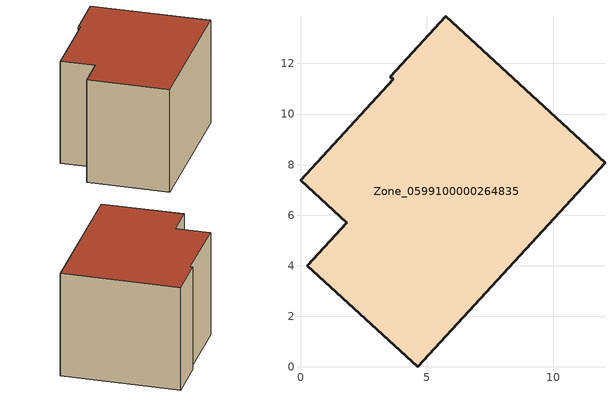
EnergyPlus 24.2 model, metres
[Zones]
Zone_0599100000264835
 floor ground (C_G): 5.74,13.88 12.04,8.08 4.63,0 0.27,4.01 1.83,5.71 0,7.39 3.67,11.37 3.55,11.48 z0
 wall outside (C_F): 12.04,8.08 5.74,13.88 3.55,11.48 3.67,11.37 0,7.39 1.83,5.71 0.27,4.01 4.63,0 12.04,8.08 z0:7.88
 roof outside (C_R): 4.63,0 12.04,8.08 5.74,13.88 3.55,11.48 3.67,11.37 0,7.39 1.83,5.71 0.27,4.01 z7.88
[BUILDING]
Pand.0599100000264835: North Axis=0; Terrain=City; Loads Convergence Tolerance Value=0.04; Temperature Convergence Tolerance Value=0.4; Solar Distribution=FullExterior; Maximum Number of Warmup Days=25; Minimum Number of Warmup Days=1
[Site:Location]
Rotterdam.The.Hague.AP_ZH_NLD Design_Conditions: Latitude=51.96; Longitude=4.45; Time Zone=1; Elevation=-4.5
[SITE:GROUNDTEMPERATURE:BUILDINGSURFACE]
18, 18, 18, 18, 18, 18, 18, 18, 18, 18, 18, 18
[MATERIAL] Thermal Absorptance=0.9; Solar Absorptance=0.7; Visible Absorptance=0.7
Name | Roughness | Thickness | Conductivity | Density | Specific Heat
G.TI.1975-1991 | MediumSmooth | 0.15 | 0.288461 | 540 | 1210
F.TI.1975-1991 | Rough | 0.3 | 0.230769 | 1920 | 840
R.TI.1975-1991 | MediumRough | 0.2 | 0.153846 | 1500 | 1000
[CONSTRUCTION]
C_G: G.TI.1975-1991
C_F: F.TI.1975-1991
C_R: R.TI.1975-1991
[ZONE]
Zone_0599100000264835: Type=1; Multiplier=1; Ceiling Height=Autocalculate; Volume=Autocalculate; Floor Area=autocalculate; Part of Total Floor Area=Yes
[ZONEINFILTRATION:DESIGNFLOWRATE]
Infil_Zone_0599100000264835: Zone or ZoneList or Space or SpaceList=Zone_0599100000264835; Schedule=AlwaysOn; Design Flow Rate Calculation Method=Flow/Area; Flow Rate per Floor Area=0.003; Constant Term Coefficient=1; Temperature Term Coefficient=0; Velocity Term Coefficient=0; Velocity Squared Term Coefficient=0
[HVACTEMPLATE:ZONE:IDEALLOADSAIRSYSTEM]
Zone_0599100000264835: Maximum Heating Supply Air Temperature=50; Minimum Cooling Supply Air Temperature=13; Maximum Heating Supply Air Humidity Ratio=0.0156; Minimum Cooling Supply Air Humidity Ratio=0.0077; Heating Limit=NoLimit; Cooling Limit=NoLimit; Dehumidification Control Type=ConstantSensibleHeatRatio; Cooling Sensible Heat Ratio=0.7; Dehumidification Setpoint=60; Humidification Control Type=None; Humidification Setpoint=30; Outdoor Air Method=None; Outdoor Air Flow Rate per Person=0.00944; Outdoor Air Flow Rate per Zone Floor Area=0; Outdoor Air Flow Rate per Zone=0; Demand Controlled Ventilation Type=None; Outdoor Air Economizer Type=NoEconomizer; Heat Recovery Type=None; Sensible Heat Recovery Effectiveness=0.7; Latent Heat Recovery Effectiveness=0.65
[ZONECONTROL:THERMOSTAT]
ThermostatControl_Zone_0599100000264835: Zone or ZoneList=Zone_0599100000264835; Control Type Schedule=DualSetpointControlType; Control 1=Thermostat_Zone_0599100000264835; Temperature Difference Between Cutout And Setpoint=0
[THERMOSTATSETPOINT:DUALSETPOINT]
Thermostat_Zone_0599100000264835: Heating Setpoint Temperature Schedule=HeatingSetpoint_Zone_0599100000264835; Cooling Setpoint Temperature Schedule=CoolingSetpoint_Zone_0599100000264835
[SCHEDULE:COMPACT]
HeatingSetpoint_Zone_0599100000264835: Through: 12/31, For: AllDays, Until: 24:00, 21
CoolingSetpoint_Zone_0599100000264835: Through: 12/31, For: AllDays, Until: 24:00, 24
DualSetpointControlType: Through: 12/31, For: AllDays, Until: 24:00, 4
AlwaysOn: Through: 12/31, For: AllDays, Until: 24:00, 1
